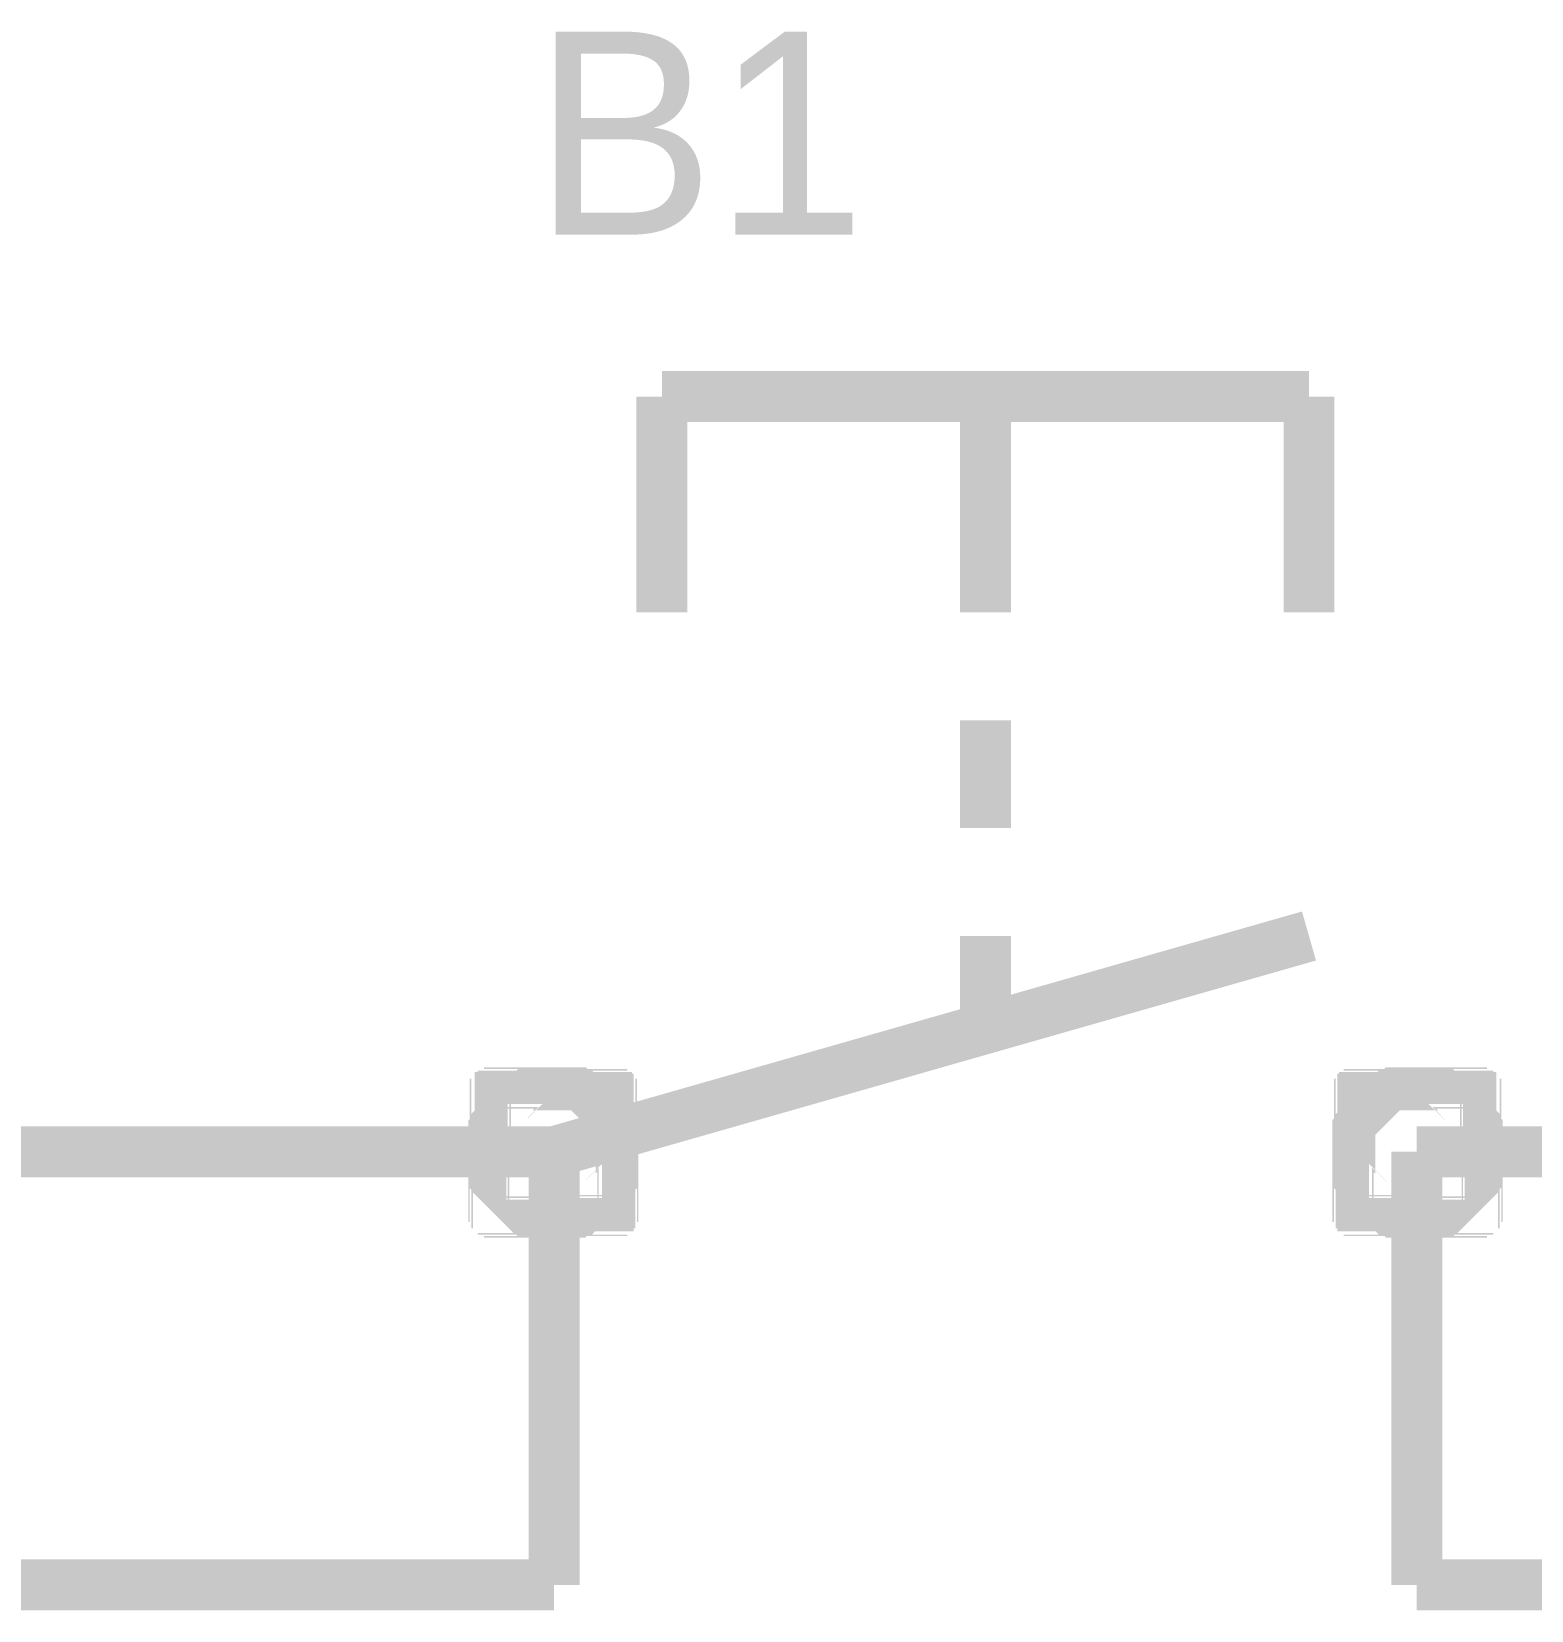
# Model space of a CAD drawing. Header units: inches. Extents: x 0 to 15, y 0 to 9.5.
# Drawn here: x 1.4813 to 1.8285, y 4.0938 to 4.4592 of the extents above; entities that cross this region are included whole.
import ezdxf

# ---------------------------------------------------------------- set-up
doc = ezdxf.new("R2010")
doc.units = ezdxf.units.IN
doc.header["$MEASUREMENT"] = 0
doc.layers.add('Sheet', color=255, linetype='Continuous')

msp = doc.modelspace()

# ---------------------------------------------------------------- linework, layer by layer
at = {"layer": 'Sheet'}
for points in [[(1.62723, 4.37473, 0.0118, 0.0118, 0), (1.62723, 4.32479, 0.0118, 0.0118, 0)], [(1.77699, 4.37473, 0.0118, 0.0118, 0), (1.62723, 4.37473, 0.0118, 0.0118, 0)], [(1.70211, 4.37473, 0.0118, 0.0118, 0), (1.70211, 4.32479, 0.0118, 0.0118, 0)], [(1.77699, 4.37473, 0.0118, 0.0118, 0), (1.77699, 4.32479, 0.0118, 0.0118, 0)], [(1.70211, 4.29982, 0.0118, 0.0118, 0), (1.70211, 4.27485, 0.0118, 0.0118, 0)], [(1.60227, 4.19995, 0.0118, 0.0118, 0), (1.77699, 4.24988, 0.0118, 0.0118, 0)], [(1.70211, 4.24988, 0.0118, 0.0118, 0), (1.70211, 4.22491, 0.0118, 0.0118, 0)], [(1.59713, 4.19995, 0.0295, 0.0295, 0), (1.59713, 4.20031, 0.0295, 0.0295, 0), (1.59713, 4.20031, 0.0295, 0.0295, 0), (1.59713, 4.20068, 0.0295, 0.0295, 0), (1.59713, 4.20105, 0.0295, 0.0295, 0), (1.59713, 4.20105, 0.0295, 0.0295, 0), (1.59749, 4.20141, 0.0295, 0.0295, 0), (1.59749, 4.20141, 0.0295, 0.0295, 0), (1.59749, 4.20178, 0.0295, 0.0295, 0), (1.59749, 4.20215, 0.0295, 0.0295, 0), (1.59786, 4.20215, 0.0295, 0.0295, 0), (1.59786, 4.20252, 0.0295, 0.0295, 0), (1.59786, 4.20252, 0.0295, 0.0295, 0), (1.59823, 4.20288, 0.0295, 0.0295, 0), (1.59823, 4.20288, 0.0295, 0.0295, 0), (1.5986, 4.20325, 0.0295, 0.0295, 0), (1.5986, 4.20325, 0.0295, 0.0295, 0), (1.5986, 4.20362, 0.0295, 0.0295, 0), (1.59896, 4.20362, 0.0295, 0.0295, 0), (1.59933, 4.20362, 0.0295, 0.0295, 0), (1.59933, 4.20399, 0.0295, 0.0295, 0), (1.5997, 4.20399, 0.0295, 0.0295, 0), (1.5997, 4.20399, 0.0295, 0.0295, 0), (1.60006, 4.20435, 0.0295, 0.0295, 0), (1.60006, 4.20435, 0.0295, 0.0295, 0), (1.60043, 4.20435, 0.0295, 0.0295, 0), (1.6008, 4.20435, 0.0295, 0.0295, 0), (1.6008, 4.20472, 0.0295, 0.0295, 0), (1.60116, 4.20472, 0.0295, 0.0295, 0), (1.60153, 4.20472, 0.0295, 0.0295, 0), (1.6019, 4.20472, 0.0295, 0.0295, 0), (1.6019, 4.20472, 0.0295, 0.0295, 0), (1.60227, 4.20472, 0.0295, 0.0295, 0)], [(1.60227, 4.20472, 0.0295, 0.0295, 0), (1.6019, 4.20472, 0.0295, 0.0295, 0), (1.6019, 4.20472, 0.0295, 0.0295, 0), (1.60153, 4.20472, 0.0295, 0.0295, 0), (1.60116, 4.20472, 0.0295, 0.0295, 0), (1.6008, 4.20472, 0.0295, 0.0295, 0), (1.6008, 4.20435, 0.0295, 0.0295, 0), (1.60043, 4.20435, 0.0295, 0.0295, 0), (1.60006, 4.20435, 0.0295, 0.0295, 0), (1.60006, 4.20435, 0.0295, 0.0295, 0), (1.5997, 4.20399, 0.0295, 0.0295, 0), (1.5997, 4.20399, 0.0295, 0.0295, 0), (1.59933, 4.20399, 0.0295, 0.0295, 0), (1.59933, 4.20362, 0.0295, 0.0295, 0), (1.59896, 4.20362, 0.0295, 0.0295, 0), (1.5986, 4.20362, 0.0295, 0.0295, 0), (1.5986, 4.20325, 0.0295, 0.0295, 0), (1.5986, 4.20325, 0.0295, 0.0295, 0), (1.59823, 4.20288, 0.0295, 0.0295, 0), (1.59823, 4.20288, 0.0295, 0.0295, 0), (1.59786, 4.20252, 0.0295, 0.0295, 0), (1.59786, 4.20252, 0.0295, 0.0295, 0), (1.59786, 4.20215, 0.0295, 0.0295, 0), (1.59749, 4.20215, 0.0295, 0.0295, 0), (1.59749, 4.20178, 0.0295, 0.0295, 0), (1.59749, 4.20141, 0.0295, 0.0295, 0), (1.59749, 4.20141, 0.0295, 0.0295, 0), (1.59713, 4.20105, 0.0295, 0.0295, 0), (1.59713, 4.20105, 0.0295, 0.0295, 0), (1.59713, 4.20068, 0.0295, 0.0295, 0), (1.59713, 4.20031, 0.0295, 0.0295, 0), (1.59713, 4.20031, 0.0295, 0.0295, 0), (1.59713, 4.19995, 0.0295, 0.0295, 0)], [(1.60227, 4.20472, 0.0295, 0.0295, 0), (1.60227, 4.20472, 0.0295, 0.0295, 0)], [(1.60227, 4.20472, 0.0295, 0.0295, 0), (1.60263, 4.20472, 0.0295, 0.0295, 0), (1.60263, 4.20472, 0.0295, 0.0295, 0), (1.603, 4.20472, 0.0295, 0.0295, 0), (1.60337, 4.20472, 0.0295, 0.0295, 0), (1.60337, 4.20472, 0.0295, 0.0295, 0), (1.60373, 4.20435, 0.0295, 0.0295, 0), (1.60373, 4.20435, 0.0295, 0.0295, 0), (1.6041, 4.20435, 0.0295, 0.0295, 0), (1.60447, 4.20435, 0.0295, 0.0295, 0), (1.60447, 4.20399, 0.0295, 0.0295, 0), (1.60484, 4.20399, 0.0295, 0.0295, 0), (1.60484, 4.20399, 0.0295, 0.0295, 0), (1.6052, 4.20362, 0.0295, 0.0295, 0), (1.6052, 4.20362, 0.0295, 0.0295, 0), (1.60557, 4.20362, 0.0295, 0.0295, 0), (1.60557, 4.20325, 0.0295, 0.0295, 0), (1.60594, 4.20325, 0.0295, 0.0295, 0), (1.60594, 4.20288, 0.0295, 0.0295, 0), (1.60594, 4.20288, 0.0295, 0.0295, 0), (1.6063, 4.20252, 0.0295, 0.0295, 0), (1.6063, 4.20252, 0.0295, 0.0295, 0), (1.6063, 4.20215, 0.0295, 0.0295, 0), (1.60667, 4.20215, 0.0295, 0.0295, 0), (1.60667, 4.20178, 0.0295, 0.0295, 0), (1.60667, 4.20141, 0.0295, 0.0295, 0), (1.60667, 4.20141, 0.0295, 0.0295, 0), (1.60704, 4.20105, 0.0295, 0.0295, 0), (1.60704, 4.20105, 0.0295, 0.0295, 0), (1.60704, 4.20068, 0.0295, 0.0295, 0), (1.60704, 4.20031, 0.0295, 0.0295, 0), (1.60704, 4.20031, 0.0295, 0.0295, 0), (1.60704, 4.19995, 0.0295, 0.0295, 0)], [(1.60704, 4.19995, 0.0295, 0.0295, 0), (1.60704, 4.20031, 0.0295, 0.0295, 0), (1.60704, 4.20031, 0.0295, 0.0295, 0), (1.60704, 4.20068, 0.0295, 0.0295, 0), (1.60704, 4.20105, 0.0295, 0.0295, 0), (1.60704, 4.20105, 0.0295, 0.0295, 0), (1.60667, 4.20141, 0.0295, 0.0295, 0), (1.60667, 4.20141, 0.0295, 0.0295, 0), (1.60667, 4.20178, 0.0295, 0.0295, 0), (1.60667, 4.20215, 0.0295, 0.0295, 0), (1.6063, 4.20215, 0.0295, 0.0295, 0), (1.6063, 4.20252, 0.0295, 0.0295, 0), (1.6063, 4.20252, 0.0295, 0.0295, 0), (1.60594, 4.20288, 0.0295, 0.0295, 0), (1.60594, 4.20288, 0.0295, 0.0295, 0), (1.60594, 4.20325, 0.0295, 0.0295, 0), (1.60557, 4.20325, 0.0295, 0.0295, 0), (1.60557, 4.20362, 0.0295, 0.0295, 0), (1.6052, 4.20362, 0.0295, 0.0295, 0), (1.6052, 4.20362, 0.0295, 0.0295, 0), (1.60484, 4.20399, 0.0295, 0.0295, 0), (1.60484, 4.20399, 0.0295, 0.0295, 0), (1.60447, 4.20399, 0.0295, 0.0295, 0), (1.60447, 4.20435, 0.0295, 0.0295, 0), (1.6041, 4.20435, 0.0295, 0.0295, 0), (1.60373, 4.20435, 0.0295, 0.0295, 0), (1.60373, 4.20435, 0.0295, 0.0295, 0), (1.60337, 4.20472, 0.0295, 0.0295, 0), (1.60337, 4.20472, 0.0295, 0.0295, 0), (1.603, 4.20472, 0.0295, 0.0295, 0), (1.60263, 4.20472, 0.0295, 0.0295, 0), (1.60263, 4.20472, 0.0295, 0.0295, 0), (1.60227, 4.20472, 0.0295, 0.0295, 0)], [(1.79718, 4.19995, 0.0295, 0.0295, 0), (1.79718, 4.20031, 0.0295, 0.0295, 0), (1.79718, 4.20031, 0.0295, 0.0295, 0), (1.79718, 4.20068, 0.0295, 0.0295, 0), (1.79718, 4.20105, 0.0295, 0.0295, 0), (1.79718, 4.20105, 0.0295, 0.0295, 0), (1.79755, 4.20141, 0.0295, 0.0295, 0), (1.79755, 4.20141, 0.0295, 0.0295, 0), (1.79755, 4.20178, 0.0295, 0.0295, 0), (1.79755, 4.20215, 0.0295, 0.0295, 0), (1.79792, 4.20215, 0.0295, 0.0295, 0), (1.79792, 4.20252, 0.0295, 0.0295, 0), (1.79792, 4.20252, 0.0295, 0.0295, 0), (1.79828, 4.20288, 0.0295, 0.0295, 0), (1.79828, 4.20288, 0.0295, 0.0295, 0), (1.79828, 4.20325, 0.0295, 0.0295, 0), (1.79865, 4.20325, 0.0295, 0.0295, 0), (1.79865, 4.20362, 0.0295, 0.0295, 0), (1.79902, 4.20362, 0.0295, 0.0295, 0), (1.79902, 4.20362, 0.0295, 0.0295, 0), (1.79938, 4.20399, 0.0295, 0.0295, 0), (1.79938, 4.20399, 0.0295, 0.0295, 0), (1.79975, 4.20399, 0.0295, 0.0295, 0), (1.79975, 4.20435, 0.0295, 0.0295, 0), (1.80012, 4.20435, 0.0295, 0.0295, 0), (1.80048, 4.20435, 0.0295, 0.0295, 0), (1.80048, 4.20435, 0.0295, 0.0295, 0), (1.80085, 4.20472, 0.0295, 0.0295, 0), (1.80085, 4.20472, 0.0295, 0.0295, 0), (1.80122, 4.20472, 0.0295, 0.0295, 0), (1.80159, 4.20472, 0.0295, 0.0295, 0), (1.80159, 4.20472, 0.0295, 0.0295, 0), (1.80195, 4.20472, 0.0295, 0.0295, 0)], [(1.80195, 4.20472, 0.0295, 0.0295, 0), (1.80159, 4.20472, 0.0295, 0.0295, 0), (1.80159, 4.20472, 0.0295, 0.0295, 0), (1.80122, 4.20472, 0.0295, 0.0295, 0), (1.80085, 4.20472, 0.0295, 0.0295, 0), (1.80085, 4.20472, 0.0295, 0.0295, 0), (1.80048, 4.20435, 0.0295, 0.0295, 0), (1.80048, 4.20435, 0.0295, 0.0295, 0), (1.80012, 4.20435, 0.0295, 0.0295, 0), (1.79975, 4.20435, 0.0295, 0.0295, 0), (1.79975, 4.20399, 0.0295, 0.0295, 0), (1.79938, 4.20399, 0.0295, 0.0295, 0), (1.79938, 4.20399, 0.0295, 0.0295, 0), (1.79902, 4.20362, 0.0295, 0.0295, 0), (1.79902, 4.20362, 0.0295, 0.0295, 0), (1.79865, 4.20362, 0.0295, 0.0295, 0), (1.79865, 4.20325, 0.0295, 0.0295, 0), (1.79828, 4.20325, 0.0295, 0.0295, 0), (1.79828, 4.20288, 0.0295, 0.0295, 0), (1.79828, 4.20288, 0.0295, 0.0295, 0), (1.79792, 4.20252, 0.0295, 0.0295, 0), (1.79792, 4.20252, 0.0295, 0.0295, 0), (1.79792, 4.20215, 0.0295, 0.0295, 0), (1.79755, 4.20215, 0.0295, 0.0295, 0), (1.79755, 4.20178, 0.0295, 0.0295, 0), (1.79755, 4.20141, 0.0295, 0.0295, 0), (1.79755, 4.20141, 0.0295, 0.0295, 0), (1.79718, 4.20105, 0.0295, 0.0295, 0), (1.79718, 4.20105, 0.0295, 0.0295, 0), (1.79718, 4.20068, 0.0295, 0.0295, 0), (1.79718, 4.20031, 0.0295, 0.0295, 0), (1.79718, 4.20031, 0.0295, 0.0295, 0), (1.79718, 4.19995, 0.0295, 0.0295, 0)], [(1.80195, 4.20472, 0.0295, 0.0295, 0), (1.80195, 4.20472, 0.0295, 0.0295, 0)], [(1.80195, 4.20472, 0.0295, 0.0295, 0), (1.80232, 4.20472, 0.0295, 0.0295, 0), (1.80232, 4.20472, 0.0295, 0.0295, 0), (1.80269, 4.20472, 0.0295, 0.0295, 0), (1.80305, 4.20472, 0.0295, 0.0295, 0), (1.80342, 4.20472, 0.0295, 0.0295, 0), (1.80342, 4.20435, 0.0295, 0.0295, 0), (1.80379, 4.20435, 0.0295, 0.0295, 0), (1.80416, 4.20435, 0.0295, 0.0295, 0), (1.80416, 4.20435, 0.0295, 0.0295, 0), (1.80452, 4.20399, 0.0295, 0.0295, 0), (1.80452, 4.20399, 0.0295, 0.0295, 0), (1.80489, 4.20399, 0.0295, 0.0295, 0), (1.80489, 4.20362, 0.0295, 0.0295, 0), (1.80526, 4.20362, 0.0295, 0.0295, 0), (1.80562, 4.20362, 0.0295, 0.0295, 0), (1.80562, 4.20325, 0.0295, 0.0295, 0), (1.80562, 4.20325, 0.0295, 0.0295, 0), (1.80599, 4.20288, 0.0295, 0.0295, 0), (1.80599, 4.20288, 0.0295, 0.0295, 0), (1.80636, 4.20252, 0.0295, 0.0295, 0), (1.80636, 4.20252, 0.0295, 0.0295, 0), (1.80636, 4.20215, 0.0295, 0.0295, 0), (1.80672, 4.20215, 0.0295, 0.0295, 0), (1.80672, 4.20178, 0.0295, 0.0295, 0), (1.80672, 4.20141, 0.0295, 0.0295, 0), (1.80672, 4.20141, 0.0295, 0.0295, 0), (1.80709, 4.20105, 0.0295, 0.0295, 0), (1.80709, 4.20105, 0.0295, 0.0295, 0), (1.80709, 4.20068, 0.0295, 0.0295, 0), (1.80709, 4.20031, 0.0295, 0.0295, 0), (1.80709, 4.20031, 0.0295, 0.0295, 0), (1.80709, 4.19995, 0.0295, 0.0295, 0)], [(1.80709, 4.19995, 0.0295, 0.0295, 0), (1.80709, 4.20031, 0.0295, 0.0295, 0), (1.80709, 4.20031, 0.0295, 0.0295, 0), (1.80709, 4.20068, 0.0295, 0.0295, 0), (1.80709, 4.20105, 0.0295, 0.0295, 0), (1.80709, 4.20105, 0.0295, 0.0295, 0), (1.80672, 4.20141, 0.0295, 0.0295, 0), (1.80672, 4.20141, 0.0295, 0.0295, 0), (1.80672, 4.20178, 0.0295, 0.0295, 0), (1.80672, 4.20215, 0.0295, 0.0295, 0), (1.80636, 4.20215, 0.0295, 0.0295, 0), (1.80636, 4.20252, 0.0295, 0.0295, 0), (1.80636, 4.20252, 0.0295, 0.0295, 0), (1.80599, 4.20288, 0.0295, 0.0295, 0), (1.80599, 4.20288, 0.0295, 0.0295, 0), (1.80562, 4.20325, 0.0295, 0.0295, 0), (1.80562, 4.20325, 0.0295, 0.0295, 0), (1.80562, 4.20362, 0.0295, 0.0295, 0), (1.80526, 4.20362, 0.0295, 0.0295, 0), (1.80489, 4.20362, 0.0295, 0.0295, 0), (1.80489, 4.20399, 0.0295, 0.0295, 0), (1.80452, 4.20399, 0.0295, 0.0295, 0), (1.80452, 4.20399, 0.0295, 0.0295, 0), (1.80416, 4.20435, 0.0295, 0.0295, 0), (1.80416, 4.20435, 0.0295, 0.0295, 0), (1.80379, 4.20435, 0.0295, 0.0295, 0), (1.80342, 4.20435, 0.0295, 0.0295, 0), (1.80342, 4.20472, 0.0295, 0.0295, 0), (1.80305, 4.20472, 0.0295, 0.0295, 0), (1.80269, 4.20472, 0.0295, 0.0295, 0), (1.80232, 4.20472, 0.0295, 0.0295, 0), (1.80232, 4.20472, 0.0295, 0.0295, 0), (1.80195, 4.20472, 0.0295, 0.0295, 0)], [(1.60227, 4.19481, 0.0295, 0.0295, 0), (1.6019, 4.19481, 0.0295, 0.0295, 0), (1.6019, 4.19481, 0.0295, 0.0295, 0), (1.60153, 4.19481, 0.0295, 0.0295, 0), (1.60116, 4.19481, 0.0295, 0.0295, 0), (1.6008, 4.19481, 0.0295, 0.0295, 0), (1.6008, 4.19517, 0.0295, 0.0295, 0), (1.60043, 4.19517, 0.0295, 0.0295, 0), (1.60006, 4.19517, 0.0295, 0.0295, 0), (1.60006, 4.19517, 0.0295, 0.0295, 0), (1.5997, 4.19554, 0.0295, 0.0295, 0), (1.5997, 4.19554, 0.0295, 0.0295, 0), (1.59933, 4.19554, 0.0295, 0.0295, 0), (1.59933, 4.19591, 0.0295, 0.0295, 0), (1.59896, 4.19591, 0.0295, 0.0295, 0), (1.5986, 4.19627, 0.0295, 0.0295, 0), (1.5986, 4.19627, 0.0295, 0.0295, 0), (1.5986, 4.19627, 0.0295, 0.0295, 0), (1.59823, 4.19664, 0.0295, 0.0295, 0), (1.59823, 4.19701, 0.0295, 0.0295, 0), (1.59786, 4.19701, 0.0295, 0.0295, 0), (1.59786, 4.19738, 0.0295, 0.0295, 0), (1.59786, 4.19738, 0.0295, 0.0295, 0), (1.59749, 4.19774, 0.0295, 0.0295, 0), (1.59749, 4.19774, 0.0295, 0.0295, 0), (1.59749, 4.19811, 0.0295, 0.0295, 0), (1.59749, 4.19848, 0.0295, 0.0295, 0), (1.59713, 4.19848, 0.0295, 0.0295, 0), (1.59713, 4.19884, 0.0295, 0.0295, 0), (1.59713, 4.19921, 0.0295, 0.0295, 0), (1.59713, 4.19958, 0.0295, 0.0295, 0), (1.59713, 4.19958, 0.0295, 0.0295, 0), (1.59713, 4.19995, 0.0295, 0.0295, 0)], [(1.59713, 4.19995, 0.0295, 0.0295, 0), (1.59713, 4.19995, 0.0295, 0.0295, 0)], [(1.59713, 4.19995, 0.0295, 0.0295, 0), (1.59713, 4.19958, 0.0295, 0.0295, 0), (1.59713, 4.19958, 0.0295, 0.0295, 0), (1.59713, 4.19921, 0.0295, 0.0295, 0), (1.59713, 4.19884, 0.0295, 0.0295, 0), (1.59713, 4.19848, 0.0295, 0.0295, 0), (1.59749, 4.19848, 0.0295, 0.0295, 0), (1.59749, 4.19811, 0.0295, 0.0295, 0), (1.59749, 4.19774, 0.0295, 0.0295, 0), (1.59749, 4.19774, 0.0295, 0.0295, 0), (1.59786, 4.19738, 0.0295, 0.0295, 0), (1.59786, 4.19738, 0.0295, 0.0295, 0), (1.59786, 4.19701, 0.0295, 0.0295, 0), (1.59823, 4.19701, 0.0295, 0.0295, 0), (1.59823, 4.19664, 0.0295, 0.0295, 0), (1.5986, 4.19627, 0.0295, 0.0295, 0), (1.5986, 4.19627, 0.0295, 0.0295, 0), (1.5986, 4.19627, 0.0295, 0.0295, 0), (1.59896, 4.19591, 0.0295, 0.0295, 0), (1.59933, 4.19591, 0.0295, 0.0295, 0), (1.59933, 4.19554, 0.0295, 0.0295, 0), (1.5997, 4.19554, 0.0295, 0.0295, 0), (1.5997, 4.19554, 0.0295, 0.0295, 0), (1.60006, 4.19517, 0.0295, 0.0295, 0), (1.60006, 4.19517, 0.0295, 0.0295, 0), (1.60043, 4.19517, 0.0295, 0.0295, 0), (1.6008, 4.19517, 0.0295, 0.0295, 0), (1.6008, 4.19481, 0.0295, 0.0295, 0), (1.60116, 4.19481, 0.0295, 0.0295, 0), (1.60153, 4.19481, 0.0295, 0.0295, 0), (1.6019, 4.19481, 0.0295, 0.0295, 0), (1.6019, 4.19481, 0.0295, 0.0295, 0), (1.60227, 4.19481, 0.0295, 0.0295, 0)], [(1.60704, 4.19995, 0.0295, 0.0295, 0), (1.60704, 4.19958, 0.0295, 0.0295, 0), (1.60704, 4.19958, 0.0295, 0.0295, 0), (1.60704, 4.19921, 0.0295, 0.0295, 0), (1.60704, 4.19884, 0.0295, 0.0295, 0), (1.60704, 4.19848, 0.0295, 0.0295, 0), (1.60667, 4.19848, 0.0295, 0.0295, 0), (1.60667, 4.19811, 0.0295, 0.0295, 0), (1.60667, 4.19774, 0.0295, 0.0295, 0), (1.60667, 4.19774, 0.0295, 0.0295, 0), (1.6063, 4.19738, 0.0295, 0.0295, 0), (1.6063, 4.19738, 0.0295, 0.0295, 0), (1.6063, 4.19701, 0.0295, 0.0295, 0), (1.60594, 4.19701, 0.0295, 0.0295, 0), (1.60594, 4.19664, 0.0295, 0.0295, 0), (1.60594, 4.19627, 0.0295, 0.0295, 0), (1.60557, 4.19627, 0.0295, 0.0295, 0), (1.60557, 4.19627, 0.0295, 0.0295, 0), (1.6052, 4.19591, 0.0295, 0.0295, 0), (1.6052, 4.19591, 0.0295, 0.0295, 0), (1.60484, 4.19554, 0.0295, 0.0295, 0), (1.60484, 4.19554, 0.0295, 0.0295, 0), (1.60447, 4.19554, 0.0295, 0.0295, 0), (1.60447, 4.19517, 0.0295, 0.0295, 0), (1.6041, 4.19517, 0.0295, 0.0295, 0), (1.60373, 4.19517, 0.0295, 0.0295, 0), (1.60373, 4.19517, 0.0295, 0.0295, 0), (1.60337, 4.19481, 0.0295, 0.0295, 0), (1.60337, 4.19481, 0.0295, 0.0295, 0), (1.603, 4.19481, 0.0295, 0.0295, 0), (1.60263, 4.19481, 0.0295, 0.0295, 0), (1.60263, 4.19481, 0.0295, 0.0295, 0), (1.60227, 4.19481, 0.0295, 0.0295, 0)], [(1.60227, 4.19481, 0.0295, 0.0295, 0), (1.60263, 4.19481, 0.0295, 0.0295, 0), (1.60263, 4.19481, 0.0295, 0.0295, 0), (1.603, 4.19481, 0.0295, 0.0295, 0), (1.60337, 4.19481, 0.0295, 0.0295, 0), (1.60337, 4.19481, 0.0295, 0.0295, 0), (1.60373, 4.19517, 0.0295, 0.0295, 0), (1.60373, 4.19517, 0.0295, 0.0295, 0), (1.6041, 4.19517, 0.0295, 0.0295, 0), (1.60447, 4.19517, 0.0295, 0.0295, 0), (1.60447, 4.19554, 0.0295, 0.0295, 0), (1.60484, 4.19554, 0.0295, 0.0295, 0), (1.60484, 4.19554, 0.0295, 0.0295, 0), (1.6052, 4.19591, 0.0295, 0.0295, 0), (1.6052, 4.19591, 0.0295, 0.0295, 0), (1.60557, 4.19627, 0.0295, 0.0295, 0), (1.60557, 4.19627, 0.0295, 0.0295, 0), (1.60594, 4.19627, 0.0295, 0.0295, 0), (1.60594, 4.19664, 0.0295, 0.0295, 0), (1.60594, 4.19701, 0.0295, 0.0295, 0), (1.6063, 4.19701, 0.0295, 0.0295, 0), (1.6063, 4.19738, 0.0295, 0.0295, 0), (1.6063, 4.19738, 0.0295, 0.0295, 0), (1.60667, 4.19774, 0.0295, 0.0295, 0), (1.60667, 4.19774, 0.0295, 0.0295, 0), (1.60667, 4.19811, 0.0295, 0.0295, 0), (1.60667, 4.19848, 0.0295, 0.0295, 0), (1.60704, 4.19848, 0.0295, 0.0295, 0), (1.60704, 4.19884, 0.0295, 0.0295, 0), (1.60704, 4.19921, 0.0295, 0.0295, 0), (1.60704, 4.19958, 0.0295, 0.0295, 0), (1.60704, 4.19958, 0.0295, 0.0295, 0), (1.60704, 4.19995, 0.0295, 0.0295, 0)], [(1.60704, 4.19995, 0.0295, 0.0295, 0), (1.60704, 4.19995, 0.0295, 0.0295, 0), (1.60704, 4.19995, 0.0295, 0.0295, 0), (1.60704, 4.19995, 0.0295, 0.0295, 0), (1.60704, 4.19995, 0.0295, 0.0295, 0), (1.60704, 4.19995, 0.0295, 0.0295, 0), (1.60704, 4.19995, 0.0295, 0.0295, 0), (1.60704, 4.19995, 0.0295, 0.0295, 0), (1.60704, 4.19995, 0.0295, 0.0295, 0), (1.60704, 4.19995, 0.0295, 0.0295, 0), (1.60704, 4.19995, 0.0295, 0.0295, 0), (1.60704, 4.19995, 0.0295, 0.0295, 0), (1.60704, 4.19995, 0.0295, 0.0295, 0), (1.60704, 4.19995, 0.0295, 0.0295, 0), (1.60704, 4.19995, 0.0295, 0.0295, 0), (1.60704, 4.19995, 0.0295, 0.0295, 0), (1.60704, 4.19995, 0.0295, 0.0295, 0), (1.60704, 4.19995, 0.0295, 0.0295, 0), (1.60704, 4.19995, 0.0295, 0.0295, 0), (1.60704, 4.19995, 0.0295, 0.0295, 0), (1.60704, 4.19995, 0.0295, 0.0295, 0), (1.60704, 4.19995, 0.0295, 0.0295, 0), (1.60704, 4.19995, 0.0295, 0.0295, 0), (1.60704, 4.19995, 0.0295, 0.0295, 0), (1.60704, 4.19995, 0.0295, 0.0295, 0), (1.60704, 4.19995, 0.0295, 0.0295, 0), (1.60704, 4.19995, 0.0295, 0.0295, 0), (1.60704, 4.19995, 0.0295, 0.0295, 0), (1.60704, 4.19995, 0.0295, 0.0295, 0), (1.60704, 4.19995, 0.0295, 0.0295, 0), (1.60704, 4.19995, 0.0295, 0.0295, 0), (1.60704, 4.19995, 0.0295, 0.0295, 0), (1.60704, 4.19995, 0.0295, 0.0295, 0)], [(1.60704, 4.19995, 0.0295, 0.0295, 0), (1.60704, 4.19995, 0.0295, 0.0295, 0)], [(1.80195, 4.19481, 0.0295, 0.0295, 0), (1.80159, 4.19481, 0.0295, 0.0295, 0), (1.80159, 4.19481, 0.0295, 0.0295, 0), (1.80122, 4.19481, 0.0295, 0.0295, 0), (1.80085, 4.19481, 0.0295, 0.0295, 0), (1.80085, 4.19481, 0.0295, 0.0295, 0), (1.80048, 4.19517, 0.0295, 0.0295, 0), (1.80048, 4.19517, 0.0295, 0.0295, 0), (1.80012, 4.19517, 0.0295, 0.0295, 0), (1.79975, 4.19517, 0.0295, 0.0295, 0), (1.79975, 4.19554, 0.0295, 0.0295, 0), (1.79938, 4.19554, 0.0295, 0.0295, 0), (1.79938, 4.19554, 0.0295, 0.0295, 0), (1.79902, 4.19591, 0.0295, 0.0295, 0), (1.79902, 4.19591, 0.0295, 0.0295, 0), (1.79865, 4.19627, 0.0295, 0.0295, 0), (1.79865, 4.19627, 0.0295, 0.0295, 0), (1.79828, 4.19627, 0.0295, 0.0295, 0), (1.79828, 4.19664, 0.0295, 0.0295, 0), (1.79828, 4.19701, 0.0295, 0.0295, 0), (1.79792, 4.19701, 0.0295, 0.0295, 0), (1.79792, 4.19738, 0.0295, 0.0295, 0), (1.79792, 4.19738, 0.0295, 0.0295, 0), (1.79755, 4.19774, 0.0295, 0.0295, 0), (1.79755, 4.19774, 0.0295, 0.0295, 0), (1.79755, 4.19811, 0.0295, 0.0295, 0), (1.79755, 4.19848, 0.0295, 0.0295, 0), (1.79718, 4.19848, 0.0295, 0.0295, 0), (1.79718, 4.19884, 0.0295, 0.0295, 0), (1.79718, 4.19921, 0.0295, 0.0295, 0), (1.79718, 4.19958, 0.0295, 0.0295, 0), (1.79718, 4.19958, 0.0295, 0.0295, 0), (1.79718, 4.19995, 0.0295, 0.0295, 0)], [(1.79718, 4.19995, 0.0295, 0.0295, 0), (1.79718, 4.19995, 0.0295, 0.0295, 0)], [(1.79718, 4.19995, 0.0295, 0.0295, 0), (1.79718, 4.19958, 0.0295, 0.0295, 0), (1.79718, 4.19958, 0.0295, 0.0295, 0), (1.79718, 4.19921, 0.0295, 0.0295, 0), (1.79718, 4.19884, 0.0295, 0.0295, 0), (1.79718, 4.19848, 0.0295, 0.0295, 0), (1.79755, 4.19848, 0.0295, 0.0295, 0), (1.79755, 4.19811, 0.0295, 0.0295, 0), (1.79755, 4.19774, 0.0295, 0.0295, 0), (1.79755, 4.19774, 0.0295, 0.0295, 0), (1.79792, 4.19738, 0.0295, 0.0295, 0), (1.79792, 4.19738, 0.0295, 0.0295, 0), (1.79792, 4.19701, 0.0295, 0.0295, 0), (1.79828, 4.19701, 0.0295, 0.0295, 0), (1.79828, 4.19664, 0.0295, 0.0295, 0), (1.79828, 4.19627, 0.0295, 0.0295, 0), (1.79865, 4.19627, 0.0295, 0.0295, 0), (1.79865, 4.19627, 0.0295, 0.0295, 0), (1.79902, 4.19591, 0.0295, 0.0295, 0), (1.79902, 4.19591, 0.0295, 0.0295, 0), (1.79938, 4.19554, 0.0295, 0.0295, 0), (1.79938, 4.19554, 0.0295, 0.0295, 0), (1.79975, 4.19554, 0.0295, 0.0295, 0), (1.79975, 4.19517, 0.0295, 0.0295, 0), (1.80012, 4.19517, 0.0295, 0.0295, 0), (1.80048, 4.19517, 0.0295, 0.0295, 0), (1.80048, 4.19517, 0.0295, 0.0295, 0), (1.80085, 4.19481, 0.0295, 0.0295, 0), (1.80085, 4.19481, 0.0295, 0.0295, 0), (1.80122, 4.19481, 0.0295, 0.0295, 0), (1.80159, 4.19481, 0.0295, 0.0295, 0), (1.80159, 4.19481, 0.0295, 0.0295, 0), (1.80195, 4.19481, 0.0295, 0.0295, 0)], [(1.80709, 4.19995, 0.0295, 0.0295, 0), (1.80709, 4.19958, 0.0295, 0.0295, 0), (1.80709, 4.19958, 0.0295, 0.0295, 0), (1.80709, 4.19921, 0.0295, 0.0295, 0), (1.80709, 4.19884, 0.0295, 0.0295, 0), (1.80709, 4.19848, 0.0295, 0.0295, 0), (1.80672, 4.19848, 0.0295, 0.0295, 0), (1.80672, 4.19811, 0.0295, 0.0295, 0), (1.80672, 4.19774, 0.0295, 0.0295, 0), (1.80672, 4.19774, 0.0295, 0.0295, 0), (1.80636, 4.19738, 0.0295, 0.0295, 0), (1.80636, 4.19738, 0.0295, 0.0295, 0), (1.80636, 4.19701, 0.0295, 0.0295, 0), (1.80599, 4.19701, 0.0295, 0.0295, 0), (1.80599, 4.19664, 0.0295, 0.0295, 0), (1.80562, 4.19627, 0.0295, 0.0295, 0), (1.80562, 4.19627, 0.0295, 0.0295, 0), (1.80562, 4.19627, 0.0295, 0.0295, 0), (1.80526, 4.19591, 0.0295, 0.0295, 0), (1.80489, 4.19591, 0.0295, 0.0295, 0), (1.80489, 4.19554, 0.0295, 0.0295, 0), (1.80452, 4.19554, 0.0295, 0.0295, 0), (1.80452, 4.19554, 0.0295, 0.0295, 0), (1.80416, 4.19517, 0.0295, 0.0295, 0), (1.80416, 4.19517, 0.0295, 0.0295, 0), (1.80379, 4.19517, 0.0295, 0.0295, 0), (1.80342, 4.19517, 0.0295, 0.0295, 0), (1.80342, 4.19481, 0.0295, 0.0295, 0), (1.80305, 4.19481, 0.0295, 0.0295, 0), (1.80269, 4.19481, 0.0295, 0.0295, 0), (1.80232, 4.19481, 0.0295, 0.0295, 0), (1.80232, 4.19481, 0.0295, 0.0295, 0), (1.80195, 4.19481, 0.0295, 0.0295, 0)], [(1.80195, 4.19481, 0.0295, 0.0295, 0), (1.80232, 4.19481, 0.0295, 0.0295, 0), (1.80232, 4.19481, 0.0295, 0.0295, 0), (1.80269, 4.19481, 0.0295, 0.0295, 0), (1.80305, 4.19481, 0.0295, 0.0295, 0), (1.80342, 4.19481, 0.0295, 0.0295, 0), (1.80342, 4.19517, 0.0295, 0.0295, 0), (1.80379, 4.19517, 0.0295, 0.0295, 0), (1.80416, 4.19517, 0.0295, 0.0295, 0), (1.80416, 4.19517, 0.0295, 0.0295, 0), (1.80452, 4.19554, 0.0295, 0.0295, 0), (1.80452, 4.19554, 0.0295, 0.0295, 0), (1.80489, 4.19554, 0.0295, 0.0295, 0), (1.80489, 4.19591, 0.0295, 0.0295, 0), (1.80526, 4.19591, 0.0295, 0.0295, 0), (1.80562, 4.19627, 0.0295, 0.0295, 0), (1.80562, 4.19627, 0.0295, 0.0295, 0), (1.80562, 4.19627, 0.0295, 0.0295, 0), (1.80599, 4.19664, 0.0295, 0.0295, 0), (1.80599, 4.19701, 0.0295, 0.0295, 0), (1.80636, 4.19701, 0.0295, 0.0295, 0), (1.80636, 4.19738, 0.0295, 0.0295, 0), (1.80636, 4.19738, 0.0295, 0.0295, 0), (1.80672, 4.19774, 0.0295, 0.0295, 0), (1.80672, 4.19774, 0.0295, 0.0295, 0), (1.80672, 4.19811, 0.0295, 0.0295, 0), (1.80672, 4.19848, 0.0295, 0.0295, 0), (1.80709, 4.19848, 0.0295, 0.0295, 0), (1.80709, 4.19884, 0.0295, 0.0295, 0), (1.80709, 4.19921, 0.0295, 0.0295, 0), (1.80709, 4.19958, 0.0295, 0.0295, 0), (1.80709, 4.19958, 0.0295, 0.0295, 0), (1.80709, 4.19995, 0.0295, 0.0295, 0)], [(1.80709, 4.19995, 0.0295, 0.0295, 0), (1.80709, 4.19995, 0.0295, 0.0295, 0), (1.80709, 4.19995, 0.0295, 0.0295, 0), (1.80709, 4.19995, 0.0295, 0.0295, 0), (1.80709, 4.19995, 0.0295, 0.0295, 0), (1.80709, 4.19995, 0.0295, 0.0295, 0), (1.80709, 4.19995, 0.0295, 0.0295, 0), (1.80709, 4.19995, 0.0295, 0.0295, 0), (1.80709, 4.19995, 0.0295, 0.0295, 0), (1.80709, 4.19995, 0.0295, 0.0295, 0), (1.80709, 4.19995, 0.0295, 0.0295, 0), (1.80709, 4.19995, 0.0295, 0.0295, 0), (1.80709, 4.19995, 0.0295, 0.0295, 0), (1.80709, 4.19995, 0.0295, 0.0295, 0), (1.80709, 4.19995, 0.0295, 0.0295, 0), (1.80709, 4.19995, 0.0295, 0.0295, 0), (1.80709, 4.19995, 0.0295, 0.0295, 0), (1.80709, 4.19995, 0.0295, 0.0295, 0), (1.80709, 4.19995, 0.0295, 0.0295, 0), (1.80709, 4.19995, 0.0295, 0.0295, 0), (1.80709, 4.19995, 0.0295, 0.0295, 0), (1.80709, 4.19995, 0.0295, 0.0295, 0), (1.80709, 4.19995, 0.0295, 0.0295, 0), (1.80709, 4.19995, 0.0295, 0.0295, 0), (1.80709, 4.19995, 0.0295, 0.0295, 0), (1.80709, 4.19995, 0.0295, 0.0295, 0), (1.80709, 4.19995, 0.0295, 0.0295, 0), (1.80709, 4.19995, 0.0295, 0.0295, 0), (1.80709, 4.19995, 0.0295, 0.0295, 0), (1.80709, 4.19995, 0.0295, 0.0295, 0), (1.80709, 4.19995, 0.0295, 0.0295, 0), (1.80709, 4.19995, 0.0295, 0.0295, 0), (1.80709, 4.19995, 0.0295, 0.0295, 0)], [(1.80709, 4.19995, 0.0295, 0.0295, 0), (1.80709, 4.19995, 0.0295, 0.0295, 0)], [(1.40221, 4.19995, 0.0118, 0.0118, 0), (1.60227, 4.19995, 0.0118, 0.0118, 0)], [(1.60227, 4.0997, 0.0118, 0.0118, 0), (1.60227, 4.19995, 0.0118, 0.0118, 0)], [(1.80195, 4.0997, 0.0118, 0.0118, 0), (1.80195, 4.19995, 0.0118, 0.0118, 0)], [(1.80195, 4.19995, 0.0118, 0.0118, 0), (2.00201, 4.19995, 0.0118, 0.0118, 0)], [(1.40221, 4.0997, 0.0118, 0.0118, 0), (1.60227, 4.0997, 0.0118, 0.0118, 0)], [(1.80195, 4.0997, 0.0118, 0.0118, 0), (2.00201, 4.0997, 0.0118, 0.0118, 0)]]:
    msp.add_lwpolyline(points, format="xyseb", dxfattribs=at)

# ---------------------------------------------------------------- texts
msp.add_text('B1', height=0.047001, dxfattribs=at).set_placement((1.59749, 4.41218))

doc.saveas('drawing.dxf')
